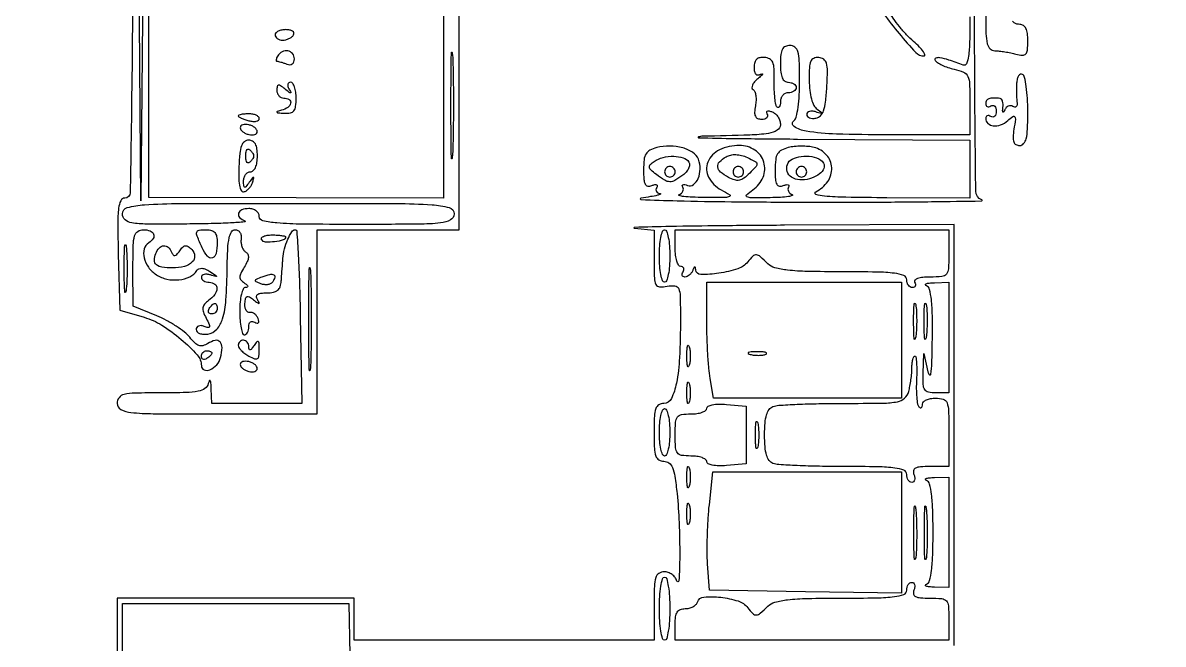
# Model space of a CAD drawing. Extents: x 23 to 255, y 40 to 184.
# Drawn here: x 120.31 to 138.64, y 118.97 to 128.96 of the extents above; entities that cross this region are included whole.
import ezdxf

# ---------------------------------------------------------------- set-up
doc = ezdxf.new("R2010")
doc.units = 0
doc.header["$MEASUREMENT"] = 0

msp = doc.modelspace()

# ---------------------------------------------------------------- linework, layer by layer
for points in [[(207.919475, 175.632891, 0.000007), (191.762556, 175.634099, 0.00002), (173.0434, 175.634494, 0.000013), (151.49745, 175.633531), (95.9364, 175.6296)], [(122.077101, 136.1214, -0.000309), (122.07437, 130.276834, -0.002951), (122.056937, 127.78156, -0.001404), (122.032442, 126.221061, -0.408804), (121.948442, 126.1386, 0.287687), (121.881809, 126.096802, 0.083442), (121.84628, 125.974993, 0.031642), (121.833352, 125.736042, 0.004359), (121.842288, 125.23785), (121.8663, 124.3371), (122.259391, 124.222644, -0.069152), (122.541494, 124.096184, -0.036201), (122.852619, 123.868443, -0.033183), (123.10992, 123.618651, -0.185552), (123.1776, 123.442556, 0.30881), (123.221255, 123.378614, 0.1981), (123.314557, 123.380333, 0.10953), (123.42447, 123.460092, 0.120315), (123.485787, 123.57634, 0.04955), (123.509405, 123.735975, 0.199197), (123.476701, 123.826869, 0.27299), (123.399255, 123.850756, 0.082418), (123.281158, 123.801064, -0.073496), (123.203416, 123.766717, -0.151177), (123.137571, 123.768745, -0.112499), (123.071468, 123.809723, -0.031335), (122.989785, 123.90115, 0.05891), (122.906235, 123.984901, 0.022559), (122.772446, 124.081184, 0.021967), (122.616318, 124.173664, 0.025174), (122.459486, 124.247593), (122.078434, 124.4043), (122.078117, 125.01765, -0.006223), (122.08246, 125.381688, -0.061154), (122.104824, 125.533221, -0.182257), (122.156254, 125.603871, -0.146279), (122.247, 125.631, -0.086441), (122.353935, 125.612374, -0.21455), (122.409859, 125.558406, -0.248207), (122.402309, 125.487498, -0.106542), (122.3316, 125.4195, 0.190198), (122.258355, 125.321394, 0.125765), (122.256192, 125.179045, 0.100869), (122.326981, 125.027138, 0.088635), (122.454358, 124.906835, 0.092044), (122.623842, 124.835882, 0.079695), (122.816576, 124.825494, 0.085768), (122.989978, 124.874668, 0.138901), (123.104075, 124.975444, -0.15504), (123.137514, 125.003149, -0.117581), (123.184891, 125.010317, -0.081722), (123.245123, 124.99513, -0.039413), (123.315575, 124.957654, -0.00246), (123.409489, 124.897117, -0.2057), (123.41878, 124.883168, -0.558139), (123.411836, 124.876898, -0.004447), (123.32565, 124.902857, 0.04943), (123.268946, 124.914509, 0.085675), (123.22109, 124.911296, 0.128227), (123.189557, 124.894354, 0.208625), (123.1776, 124.866945, 0.152681), (123.187371, 124.835693, 0.098158), (123.214877, 124.809071, 0.08088), (123.255979, 124.791111, 0.062722), (123.3045, 124.785, -0.159706), (123.39276, 124.756071, -0.248378), (123.426846, 124.685585, -0.155119), (123.391631, 124.587368, -0.071967), (123.293789, 124.491529, 0.054585), (123.228395, 124.431767, 0.145869), (123.202247, 124.374993, 0.124277), (123.209416, 124.307217, 0.034697), (123.253446, 124.209157, -0.011047), (123.304547, 124.108384, -0.172065), (123.308597, 124.07047, -0.408984), (123.287413, 124.057189, -0.037498), (123.221858, 124.076855, 0.068508), (123.172573, 124.088374, 0.116405), (123.130852, 124.082539, 0.152535), (123.103368, 124.060609, 0.149752), (123.093, 124.026767, 0.196248), (123.107613, 123.990969, 0.106798), (123.147897, 123.964412, 0.077914), (123.208349, 123.951238, 0.050722), (123.279882, 123.954266, 0.174015), (123.425408, 124.03156, 0.113569), (123.519488, 124.199039, 0.055667), (123.572163, 124.497972, 0.012364), (123.592167, 125.01765, -0.008761), (123.601704, 125.322541, -0.039197), (123.624354, 125.499723, -0.081092), (123.66208, 125.597766, -0.26646), (123.720014, 125.631, -0.12915), (123.763881, 125.619477, -0.120326), (123.797799, 125.587672, -0.104671), (123.816374, 125.539704, -0.078631), (123.816597, 125.48295, 0.062301), (123.81485, 125.421804, 0.057928), (123.828016, 125.36051, 0.062015), (123.853337, 125.308251, 0.105377), (123.887533, 125.274031, -0.12905), (123.923097, 125.234952, -0.141573), (123.933275, 125.184843, -0.0893), (123.915759, 125.118739, -0.029483), (123.867752, 125.030043, 0.022093), (123.811073, 124.92892, 0.117206), (123.796505, 124.867628, 0.182395), (123.814213, 124.8207, 0.071181), (123.867752, 124.774957, -0.032004), (123.907212, 124.746254, -0.154437), (123.922034, 124.723204, -0.364968), (123.914945, 124.707944, -0.105943), (123.887636, 124.701695, 0.287482), (123.85001, 124.677382, 0.049234), (123.820397, 124.593358, 0.03896), (123.800401, 124.471446, 0.021176), (123.793971, 124.3197, 0.017926), (123.799205, 124.173769, 0.02914), (123.815273, 124.050831, 0.029099), (123.838173, 123.959778, 0.327568), (123.866486, 123.939, 0.176405), (123.894158, 123.949077, 0.092683), (123.917699, 123.977744, 0.072834), (123.933634, 124.020432, 0.053016), (123.939, 124.070893, -0.069431), (123.945726, 124.119093, -0.161998), (123.966004, 124.148831, -0.197378), (123.996885, 124.157091, -0.1067), (124.034575, 124.143717, 0.060784), (124.071516, 124.126679, 0.294668), (124.09277, 124.132387, 0.231676), (124.099699, 124.156484, 0.043316), (124.08745, 124.202174, 0.069663), (124.0644, 124.245641, 0.076739), (124.03092, 124.279492, 0.086146), (123.99249, 124.298814, 0.127256), (123.954968, 124.300348, -0.195142), (123.921849, 124.30614, -0.130161), (123.895169, 124.334588, -0.089712), (123.879346, 124.383059, -0.052993), (123.877472, 124.444085, -0.029876), (123.888705, 124.52684, -0.243472), (123.911744, 124.555783, -0.249085), (123.948254, 124.553318, -0.03108), (124.015218, 124.505737, 0.005706), (124.082281, 124.45277, 0.183679), (124.101872, 124.446843, 0.54259), (124.107313, 124.45664, 0.013429), (124.077147, 124.51005, -0.129204), (124.063476, 124.556884, -0.253457), (124.080541, 124.590526, -0.123802), (124.133508, 124.610375, -0.028058), (124.230107, 124.6158, 0.046138), (124.335678, 124.625563, 0.126893), (124.402916, 124.65696, 0.140495), (124.442562, 124.714619, 0.061904), (124.46107, 124.80615, 0.000161), (124.467518, 124.891333, 0.000103), (124.474956, 124.990287, 0.000103), (124.482203, 125.087235, 0.000193), (124.488022, 125.1657, -0.044148), (124.513385, 125.321017, -0.039172), (124.566222, 125.476076, -0.038017), (124.630603, 125.598924, -0.260174), (124.688301, 125.630671, -0.394209), (124.710786, 125.609426, -0.00148), (124.734065, 125.22049, -0.006075), (124.754205, 124.769916, -0.003651), (124.767703, 124.234771), (124.792705, 122.8392), (124.069753, 122.8392), (123.3468, 122.8392), (123.336986, 123.07185, 0.010989), (123.331012, 123.164872, 0.109045), (123.319397, 123.201983, 0.602595), (123.305111, 123.201491, 0.049066), (123.288483, 123.15645, -0.180564), (123.234522, 123.079716, -0.101884), (123.128249, 123.03509, -0.042272), (122.932238, 123.013442, -0.006376), (122.536897, 123.0084, 0.004948), (122.106684, 123.004143, 0.05336), (121.934262, 122.98223, 0.173294), (121.854887, 122.930655, 0.164307), (121.824, 122.8392, 0.279234), (121.882389, 122.742801, 0.094461), (122.046075, 122.693376, 0.024577), (122.404409, 122.673384, 0.001648), (123.4314, 122.67), (125.0388, 122.67), (125.0388, 124.1505), (125.0388, 125.631), (126.1809, 125.631), (127.323, 125.631), (127.323, 127.4499), (127.323, 129.2688)], [(135.5292, 129.052596, -0.00582), (135.524507, 128.64947, -0.027989), (135.506341, 128.420709, -0.059034), (135.474624, 128.2981, -0.410822), (135.42345, 128.275239, 0.009271), (135.190808, 128.357779, 0.037775), (135.045379, 128.39443, 0.135821), (134.98121, 128.388081, 0.469487), (134.969676, 128.353772, 0.115936), (135.006869, 128.316506, 0.030031), (135.081986, 128.275907, 0.028897), (135.175635, 128.238755, 0.025929), (135.27637, 128.211087, -0.048005), (135.426504, 128.16264, -0.186161), (135.495029, 128.095366, -0.098284), (135.523683, 127.973299, -0.008657), (135.5292, 127.654678), (135.5292, 127.1538), (134.19675, 127.155095, -0.007317), (133.383397, 127.167789, -0.030852), (132.897712, 127.21256, -0.109657), (132.703112, 127.288496, -0.529249), (132.70245, 127.38645, 0.189947), (132.738718, 127.440459, 0.018617), (132.767143, 127.597824, 0.0213), (132.786795, 127.795927, 0.014765), (132.792818, 128.02095, 0.007574), (132.787047, 128.343014, 0.058224), (132.764607, 128.492113, 0.159719), (132.71714, 128.564177, 0.169489), (132.637418, 128.592, 0.109447), (132.563144, 128.575545, 0.165392), (132.515737, 128.530136, 0.09678), (132.490527, 128.444453, 0.023302), (132.4836, 128.2959, 0.025511), (132.490528, 128.160199, 0.075863), (132.513814, 128.0703, 0.129352), (132.553865, 128.018926, 0.164293), (132.6105, 127.9998, -0.064853), (132.659014, 127.993481, -0.082425), (132.700123, 127.974949, -0.098894), (132.727623, 127.947463, -0.148195), (132.7374, 127.9152, -0.148195), (132.727623, 127.882937, -0.098894), (132.700123, 127.855451, -0.082425), (132.659014, 127.836919, -0.064853), (132.6105, 127.8306, 0.110331), (132.562088, 127.819786, 0.09994), (132.520877, 127.789181, 0.094932), (132.493236, 127.743434, 0.088788), (132.4836, 127.6896, -0.036008), (132.479951, 127.639003, -0.100182), (132.468003, 127.605616, -0.236703), (132.450457, 127.594552, -0.224441), (132.430504, 127.601696, -0.154692), (132.410066, 127.641104, -0.015712), (132.395165, 127.746783, -0.018475), (132.385819, 127.876899, -0.013708), (132.384761, 128.021052, 0.015591), (132.382562, 128.218893, 0.08869), (132.359767, 128.32121, 0.172698), (132.310537, 128.375327, 0.104235), (132.226356, 128.399798, 0.070013), (132.152528, 128.395022, 0.138911), (132.100939, 128.368133, 0.137096), (132.070697, 128.317886, 0.067424), (132.0606, 128.243349, 0.04749), (132.067132, 128.174728, 0.13891), (132.088283, 128.132661, 0.208164), (132.122137, 128.117607, 0.119769), (132.16635, 128.127981, -0.076327), (132.191445, 128.1362, -0.6552), (132.196059, 128.129078, -0.065187), (132.172737, 128.102235, -0.010103), (132.118987, 128.056495, 0.042731), (132.065979, 128.005067, 0.077152), (132.033857, 127.953959, 0.121922), (132.026815, 127.91153, 0.239172), (132.044192, 127.883041, -0.167714), (132.071476, 127.849636, -0.052635), (132.087513, 127.786135, -0.045874), (132.091545, 127.706403, -0.036948), (132.081692, 127.621119, 0.032476), (132.068787, 127.517543, 0.125814), (132.080992, 127.454517, 0.190962), (132.118097, 127.419825, 0.093883), (132.18263, 127.4076, 0.059823), (132.233192, 127.413671, 0.128029), (132.267562, 127.432167, 0.191387), (132.280584, 127.459526, 0.156155), (132.272699, 127.491231, -0.1144), (132.263057, 127.519774, -0.32948), (132.273155, 127.536673, -0.155351), (132.303257, 127.53931, -0.036408), (132.352306, 127.52448, -0.094036), (132.402503, 127.493432, -0.066817), (132.445032, 127.442518, -0.064773), (132.473786, 127.380334, -0.076083), (132.4836, 127.31621, -0.2665), (132.43311, 127.22821, -0.095997), (132.291829, 127.178614, -0.028815), (131.992491, 127.152029, -0.002563), (131.23575, 127.132469, 0.074203), (131.166601, 127.120681, 0.840304), (131.168334, 127.108714, 0.004561), (131.762211, 127.096756, 0.001065), (132.75855, 127.087907), (135.5292, 127.0692), (135.5292, 126.6039), (135.5292, 126.1386), (134.19675, 126.144326, -0.002903), (133.536409, 126.150998, -0.017106), (133.190638, 126.168342, -0.06809), (133.054763, 126.198769, -0.660779), (133.052789, 126.241023, 0.128976), (133.244419, 126.404472, 0.163505), (133.309211, 126.626511, 0.175484), (133.225626, 126.83122, 0.148531), (133.024169, 126.952202, 0.039515), (132.931421, 126.967828, 0.023402), (132.819259, 126.972444, 0.023325), (132.706196, 126.966525, 0.036757), (132.6105, 126.94986, 0.05745), (132.500775, 126.908474, 0.140932), (132.438586, 126.849899, 0.107955), (132.407588, 126.756432, 0.026293), (132.399, 126.593237, 0.017022), (132.404262, 126.43871, 0.10295), (132.425788, 126.361908, 0.242409), (132.466722, 126.332887, 0.127556), (132.530294, 126.34008, -0.036325), (132.577814, 126.354457, -0.131081), (132.609149, 126.353218, -0.314911), (132.620634, 126.338434, -0.152126), (132.614367, 126.314057, 0.132898), (132.604706, 126.281603, 0.121821), (132.612236, 126.247509, 0.104682), (132.636382, 126.216933, 0.077792), (132.673423, 126.194805, -0.683227), (132.673235, 126.178056, -0.055778), (132.612482, 126.162582, -0.021959), (132.487524, 126.150795, -0.008929), (132.316726, 126.145279, -0.0033), (132.016662, 126.142931, -0.107405), (131.945971, 126.158202, -0.543412), (131.941073, 126.190943, -0.028194), (132.041776, 126.270297, 0.143314), (132.204557, 126.473626, 0.172422), (132.216465, 126.71687, 0.175011), (132.072569, 126.910508, 0.147354), (131.826618, 126.9846, 0.1097), (131.504365, 126.913037, 0.187587), (131.316541, 126.716557, 0.225917), (131.329238, 126.47427, 0.145256), (131.53185, 126.271589, -0.016722), (131.66818, 126.191617, -0.598485), (131.666093, 126.162591, -0.104838), (131.598148, 126.148002, -0.002269), (131.2569, 126.148666, -0.008006), (131.069041, 126.152893, -0.018991), (130.929626, 126.163577, -0.041819), (130.856418, 126.178269, -0.712673), (130.855577, 126.194805, 0.077792), (130.892618, 126.216933, 0.104682), (130.916764, 126.247509, 0.121821), (130.924294, 126.281603, 0.132898), (130.914633, 126.314057, -0.134543), (130.907327, 126.338893, -0.31682), (130.917606, 126.35408, -0.144377), (130.946489, 126.356261, -0.038772), (130.991063, 126.343013, 0.256291), (131.086622, 126.356028, 0.135905), (131.162394, 126.45296, 0.09727), (131.193328, 126.606031, 0.093239), (131.164887, 126.761912, 0.156313), (131.076758, 126.871671, 0.077763), (130.912839, 126.946638, 0.067364), (130.706939, 126.975486, 0.062728), (130.4955, 126.94986, 0.05745), (130.385775, 126.908474, 0.140932), (130.323586, 126.849899, 0.107955), (130.292588, 126.756432, 0.026293), (130.284, 126.593237, 0.017022), (130.289262, 126.43871, 0.10295), (130.310788, 126.361908, 0.242409), (130.351722, 126.332887, 0.127556), (130.415294, 126.34008, -0.036408), (130.464343, 126.35491, -0.155351), (130.494445, 126.352273, -0.32948), (130.504543, 126.335374, -0.1144), (130.494901, 126.306831, 0.116336), (130.483933, 126.273947, 0.160752), (130.490928, 126.243862, 0.142268), (130.515576, 126.221315, 0.084911), (130.553957, 126.209909, -0.759886), (130.555554, 126.199465, -0.04965), (130.507913, 126.183479, -0.015929), (130.396986, 126.16184, -0.006124), (130.2417, 126.1386, 0.913988), (130.24277, 126.115599, 0.004571), (130.825176, 126.095682, 0.003871), (131.697991, 126.08058, 0.00184), (132.822, 126.07397, 0.001326), (133.966477, 126.074485, 0.002336), (134.912017, 126.081835, 0.00059), (135.716336, 126.092794, 0.818324), (135.71955, 126.110029, -0.30248), (135.623801, 126.250043, -0.001645), (135.608278, 127.963554, -0.00153), (135.603624, 129.681657, -0.414111)], [(135.783, 129.1419, 0.006664), (135.787749, 128.785568, 0.050587), (135.809124, 128.619154, 0.141809), (135.854607, 128.537948, 0.195092), (135.93105, 128.506245, -0.024706), (136.001273, 128.502223, -0.011588), (136.091526, 128.490444, -0.01145), (136.18575, 128.473702, -0.015772), (136.26945, 128.454078, 0.044163), (136.374794, 128.435608, 0.235724), (136.427473, 128.456508, 0.163975), (136.453849, 128.518025, 0.02), (136.4598, 128.666733, 0.03136), (136.45243, 128.784124, 0.080968), (136.428471, 128.865305, 0.127551), (136.388257, 128.912827, 0.154913), (136.3329, 128.9304, -0.064853), (136.284386, 128.936719, -0.082425), (136.243277, 128.955251, -0.098894), (136.215777, 128.982737, -0.148195)], [(135.2754, 118.9476), (135.2754, 122.3316), (135.2754, 125.7156), (132.54705, 125.701378, 0.001198), (131.521752, 125.693577, 0.002414), (130.713345, 125.681586, 0.002206), (130.13647, 125.667698, 0.935754), (130.13595, 125.653972), (130.4532, 125.620786), (130.4532, 125.150731, 0.006951), (130.457382, 124.849957, 0.107829), (130.482047, 124.750302, 0.273046), (130.540083, 124.712259, 0.059075), (130.6647, 124.721106, -0.071883), (130.789468, 124.72677, -0.279936), (130.848687, 124.682304, -0.090408), (130.872438, 124.565454, -0.005049), (130.8762, 124.192876, -0.011645), (130.861825, 123.575769, -0.036754), (130.812301, 123.165242, -0.060663), (130.731106, 122.915817, -0.291594), (130.610901, 122.8392, 0.13881), (130.52982, 122.816248, 0.174827), (130.481518, 122.755646, 0.071544), (130.458501, 122.631916, 0.010271), (130.4532, 122.3739, 0.010296), (130.458506, 122.116273, 0.071251), (130.481493, 121.992373, 0.174023), (130.52965, 121.931626, 0.139876), (130.610348, 121.9086, -0.159751), (130.692276, 121.881738, -0.138592), (130.748034, 121.810149, -0.060286), (130.786846, 121.667619, -0.010324), (130.821848, 121.38859, -0.016156), (130.855424, 120.921973, -0.010587), (130.865317, 120.382916, -0.013961), (130.853155, 119.987435, -0.854031), (130.817883, 119.98395, 0.09552), (130.790832, 120.040516, 0.075402), (130.742678, 120.08851, 0.073873), (130.681388, 120.120868, 0.084769), (130.616197, 120.132, 0.14599), (130.530384, 120.106399, 0.177523), (130.480619, 120.039497, 0.064501), (130.458035, 119.898961, 0.007629), (130.4532, 119.5821), (130.4532, 119.0322), (128.0421, 119.0322), (125.631, 119.0322), (125.631, 119.3706), (125.631, 119.709), (123.7275, 119.709), (121.824, 119.709), (121.824, 116.3673)], [(121.9086, 116.3673), (121.9086, 119.6244), (123.7275, 119.6244), (125.5464, 119.6244), (125.562397, 118.79955, 0.002011)]]:
    msp.add_lwpolyline(points, format="xyb")
msp.add_lwpolyline([(123.516, 131.3415), (123.516, 130.7916), (122.882838, 130.7916), (122.249677, 130.7916), (122.225794, 128.44395), (122.201912, 126.0963), (122.182156, 128.99385), (122.1624, 131.8914), (122.8392, 131.8914), (123.516, 131.8914)], close=True)
msp.add_lwpolyline([(127.0692, 129.0912), (127.0692, 127.615268), (127.0692, 126.139336), (124.7004, 126.142867), (122.3316, 126.146399), (122.3316, 128.4267), (122.3316, 130.707)])
for points in [[(134.094387, 129.262878, 0.164004), (134.144323, 129.101231, 0.017133), (134.390701, 128.783116, 0.015625), (134.658446, 128.480603, 0.206629), (134.792347, 128.4228, 0.503827), (134.806668, 128.442141, 0.083332), (134.782251, 128.491141, 0.038619), (134.718429, 128.56603, 0.016875), (134.623223, 128.65545, -0.024709), (134.512199, 128.763048, -0.017329), (134.397766, 128.894313, -0.017533), (134.296715, 129.027989, -0.034585), (134.227956, 129.1419, 0.02028), (134.177474, 129.231205, 0.070058), (134.13502, 129.28213, 0.306479), (134.10913, 129.28581, 0.279914)], [(124.362, 128.7612, 0.142666), (124.371396, 128.728939, 0.09965), (124.39781, 128.701451, 0.08433), (124.437309, 128.682933, 0.067639), (124.483907, 128.6766, 0.061875), (124.534417, 128.682875, 0.051278), (124.585363, 128.701451, 0.053305), (124.629138, 128.728812, 0.08825), (124.6581, 128.7612, 0.202618), (124.663058, 128.793189, 0.181468), (124.643858, 128.820949, 0.104212), (124.599269, 128.839748, 0.047867), (124.536193, 128.8458, 0.0466), (124.469522, 128.839573, 0.066561), (124.413169, 128.820949, 0.086673), (124.375149, 128.793516, 0.195654)], [(124.4043, 128.4228, 0.033138), (124.38709, 128.390325, 0.070413), (124.379233, 128.363051, 0.136025), (124.381553, 128.345376, 0.30111), (124.392388, 128.3382, -0.059103), (124.415108, 128.335505, -0.010829), (124.456069, 128.324705, -0.011506), (124.503685, 128.309847, -0.010234), (124.552481, 128.292259, 0.089656), (124.600705, 128.283106, 0.157257), (124.639096, 128.295118, 0.154548), (124.663672, 128.327516, 0.085779), (124.6722, 128.376859, 0.170915), (124.642893, 128.460091, 0.182963), (124.568737, 128.503715, 0.161972), (124.476864, 128.489706, 0.137034)], [(127.216889, 126.883129, -0.029078), (127.206656, 126.774209, -0.909231), (127.197086, 126.774754, -0.008015), (127.190462, 127.073373, -0.001511), (127.188755, 127.6191, -0.001551), (127.190392, 128.165578, -0.00736), (127.196905, 128.478386, -0.872495), (127.206581, 128.479361, -0.049593), (127.216728, 128.405929, -0.006115), (127.225524, 128.067406, -0.00341), (127.228381, 127.655019, -0.003401), (127.225587, 127.2378, -0.005509)], [(132.946106, 128.031979, 0.025229), (132.95619, 127.86874, 0.040112), (132.982928, 127.731434, 0.048716), (133.023517, 127.626744, 0.122866), (133.076527, 127.565284, -0.003967), (133.148836, 127.513389, -0.372495), (133.151528, 127.501743, -0.359533), (133.140269, 127.497054, -0.003881), (133.05465, 127.523864, 0.053188), (132.99796, 127.535649, 0.091717), (132.95009, 127.531606, 0.134426), (132.918588, 127.512961, 0.194688), (132.9066, 127.483342, 0.1812), (132.918323, 127.452057, 0.118206), (132.95009, 127.429452, 0.08717), (132.997997, 127.419279, 0.056398), (133.05465, 127.42367, 0.15332), (133.127934, 127.463164, 0.10861), (133.177573, 127.543072, 0.056984), (133.209484, 127.682088, 0.013566), (133.229595, 127.919037, 0.009594), (133.239702, 128.182421, 0.071405), (133.224317, 128.306454, 0.177071), (133.179776, 128.369312, 0.13293), (133.099174, 128.397778, 0.117694), (133.019183, 128.384941, 0.197783), (132.971726, 128.337621, 0.088586), (132.949355, 128.237391, 0.013535)], [(136.280576, 127.983643, 0.009473), (136.277887, 127.90048, 0.007913), (136.278104, 127.812124, 0.008003), (136.280876, 127.7313, 0.021536), (136.286235, 127.67406, -0.068775), (136.286198, 127.634033, -0.171946), (136.272919, 127.608453, -0.219511), (136.249246, 127.600627, -0.110614), (136.218884, 127.611137, 0.122607), (136.183583, 127.622429, 0.116852), (136.146417, 127.616161, 0.10524), (136.113053, 127.592871, 0.083891), (136.088787, 127.556177, -0.031284), (136.071306, 127.522553, -0.525427), (136.060754, 127.521906, -0.186233), (136.055125, 127.540348, -0.014599), (136.060412, 127.592402, 0.042441), (136.062918, 127.64737, 0.063672), (136.054972, 127.694674, 0.085346), (136.03849, 127.727619, 0.215605), (136.01565, 127.740452, 0.019072), (135.897783, 127.746241, 0.089638), (135.831193, 127.734957, 0.177172), (135.79616, 127.705606, 0.13143), (135.783, 127.656407, 0.108972), (135.789623, 127.626379, 0.182303), (135.807851, 127.608491, 0.161196), (135.835274, 127.605859, 0.082592), (135.8676, 127.6191, -0.146489), (135.899697, 127.62773, -0.191582), (135.927349, 127.615817, -0.134005), (135.946028, 127.583114, -0.063222), (135.9522, 127.5345, -0.063222), (135.946028, 127.485886, -0.134005), (135.927349, 127.453183, -0.191582), (135.899697, 127.44127, -0.146489), (135.8676, 127.4499, 0.074422), (135.835241, 127.463773, 0.151112), (135.807851, 127.46258, 0.187673), (135.789739, 127.446869, 0.121914), (135.783, 127.419643, 0.206947), (135.817697, 127.339401, 0.164859), (135.904345, 127.299898, 0.117289), (136.022924, 127.315707, 0.087661), (136.136352, 127.383842, -0.020332), (136.22023, 127.451, -0.415392), (136.249326, 127.446515, -0.191787), (136.259837, 127.405604, -0.007208), (136.237023, 127.245903, 0.0233), (136.22284, 127.117168, 0.099719), (136.233233, 127.041025, 0.185619), (136.26792, 126.999967, 0.126226), (136.32782, 126.9846, 0.216968), (136.392761, 127.014172, 0.120209), (136.433527, 127.093072, 0.050228), (136.454559, 127.245334, 0.009222), (136.4598, 127.529507, 0.014475), (136.453646, 127.74206, 0.020711), (136.434949, 127.929707, 0.017258), (136.408425, 128.079514, 0.204655), (136.3752, 128.1267, 0.231463), (136.342348, 128.129952, 0.158858), (136.312507, 128.106245, 0.090048), (136.290478, 128.054825, 0.043498)], [(124.3902, 127.871557, 0.088623), (124.398764, 127.823618, 0.094873), (124.423335, 127.782882, 0.099964), (124.459968, 127.75563, 0.110531), (124.503, 127.746, -0.138167), (124.586462, 127.722488, -0.309339), (124.612145, 127.665222, -0.199361), (124.567908, 127.596505, -0.087637), (124.46775, 127.550517, 0.01159), (124.39683, 127.530216, 0.541772), (124.393405, 127.518117, 0.197309), (124.413412, 127.508105, 0.005718), (124.51005, 127.502014, 0.058652), (124.608453, 127.508484, 0.183375), (124.664205, 127.542326, 0.137989), (124.692759, 127.61213, 0.028517), (124.7004, 127.746, 0.033538), (124.693872, 127.843216, 0.051357), (124.674082, 127.925246, 0.066625), (124.645193, 127.981782, 0.246132), (124.610807, 127.9998, 0.146934), (124.582009, 127.99115, 0.188594), (124.566195, 127.968736, 0.132816), (124.566963, 127.934548, 0.063696), (124.584747, 127.89405, -0.013739), (124.615091, 127.840246, -0.558157), (124.609454, 127.830671, -0.171505), (124.589118, 127.837392, -0.00534), (124.51924, 127.892707, 0.01952), (124.450143, 127.944285, 0.193527), (124.415499, 127.952027, 0.317837), (124.395614, 127.932436, 0.044374)], [(123.7698, 127.459767, 0.269386), (123.778502, 127.444787, 0.023188), (123.819503, 127.423864, 0.025621), (123.874164, 127.402394, 0.016817), (123.939, 127.383087, 0.040966), (124.003831, 127.371699, 0.070464), (124.058498, 127.374363, 0.106581), (124.094872, 127.389817, 0.24384), (124.1082, 127.41552, 0.206609), (124.095547, 127.444833, 0.082769), (124.058498, 127.469675, 0.063112), (124.003773, 127.48657, 0.043375), (123.939, 127.4922, 0.018041), (123.874142, 127.489859, 0.029316), (123.819503, 127.482673, 0.029396), (123.779068, 127.472427, 0.326917)], [(123.8121, 127.2384, 0.091204), (123.841411, 127.206006, 0.053126), (123.886304, 127.178651, 0.050746), (123.938866, 127.160075, 0.059645), (123.991286, 127.1538, 0.069308), (124.036005, 127.160029, 0.14379), (124.06555, 127.178651, 0.190139), (124.075533, 127.20626, 0.131946), (124.0659, 127.2384, 0.091204), (124.036589, 127.270794, 0.053126), (123.991696, 127.298149, 0.050746), (123.939134, 127.316725, 0.059645), (123.886714, 127.323, 0.069308), (123.841995, 127.316771, 0.14379), (123.81245, 127.298149, 0.190139), (123.802467, 127.27054, 0.131946)], [(123.781393, 126.638542, 0.012899), (123.779485, 126.439487, 0.050006), (123.793765, 126.317084, 0.116983), (123.823664, 126.255028, 0.312259), (123.868438, 126.241979, 0.082475), (123.910009, 126.263957, 0.051294), (123.950336, 126.301783, 0.049862), (123.983451, 126.348638, 0.062975), (124.003603, 126.397687, 0.009646), (124.019809, 126.462575, 0.51079), (124.012572, 126.470844, 0.213832), (123.997069, 126.46209, 0.004974), (123.946736, 126.3924, -0.011504), (123.894232, 126.321668, -0.292297), (123.872594, 126.314002, -0.33149), (123.858642, 126.330487, -0.013356), (123.855695, 126.41355, -0.073802), (123.863586, 126.47012, -0.088743), (123.887539, 126.51811, -0.101584), (123.923494, 126.550181, -0.132232), (123.965918, 126.5616, 0.193268), (124.011247, 126.579801, 0.098603), (124.046993, 126.630884, 0.06792), (124.070001, 126.711391, 0.035699), (124.077436, 126.8154, 0.032313), (124.069833, 126.932925, 0.094299), (124.044586, 127.009817, 0.144513), (124.000517, 127.05328, 0.123478), (123.937036, 127.0692, 0.170577), (123.868167, 127.045001, 0.137912), (123.822303, 126.980879, 0.064422), (123.795127, 126.858278, 0.013523)], [(123.974049, 126.732009, -0.090732), (123.938187, 126.70724, -0.311764), (123.911807, 126.712067, -0.165815), (123.895105, 126.746054, -0.032041), (123.890657, 126.8154, -0.032041), (123.895105, 126.884746, -0.165815), (123.911807, 126.918733, -0.311764), (123.938187, 126.92356, -0.090732), (123.974049, 126.898791, -0.074369), (124.004675, 126.857392, -0.122728), (124.01514, 126.8154, -0.122728), (124.004675, 126.773408, -0.074369)], [(131.989894, 126.537894, -0.035371), (131.897848, 126.458025, -0.113527), (131.82413, 126.425291, -0.124626), (131.747606, 126.429594, -0.046847), (131.647907, 126.471484, -0.051229), (131.520953, 126.557181, -0.19326), (131.47643, 126.640084, -0.226889), (131.504781, 126.721475, -0.069908), (131.611033, 126.802214, -0.073859), (131.684866, 126.830237, -0.061951), (131.768335, 126.837901, -0.056118), (131.858736, 126.824765, -0.042803), (131.95302, 126.791204, -0.015539), (132.078358, 126.729323, -0.238516), (132.105273, 126.691046, -0.222511), (132.091372, 126.645024, -0.013545)], [(131.011032, 126.717966, -0.158721), (131.022193, 126.67211, -0.087512), (131.007737, 126.615646, -0.072019), (130.970441, 126.557332, -0.056718), (130.915255, 126.506466, -0.025699), (130.785568, 126.421502, -0.139653), (130.704992, 126.400834, -0.134118), (130.623929, 126.425296, -0.023011), (130.49052, 126.517692, -0.020426), (130.402378, 126.590823, -0.166939), (130.377367, 126.635901, -0.247292), (130.39043, 126.676799, -0.046806), (130.4532, 126.727897, -0.08688), (130.596877, 126.791436, -0.065306), (130.768931, 126.810896, -0.070881), (130.923021, 126.786136, -0.181032)], [(133.134784, 126.748422, -0.192559), (133.185784, 126.677596, -0.202124), (133.172535, 126.59295, -0.120501), (133.08761, 126.509471, -0.060082), (132.9489, 126.448034, -0.091784), (132.794885, 126.430419, -0.128607), (132.664275, 126.474426, -0.167116), (132.59331, 126.566085, -0.175278), (132.595517, 126.679962, -0.188335), (132.672578, 126.764576, -0.083568), (132.819528, 126.808911, -0.075438), (132.989755, 126.804771, -0.098152)], [(130.6224, 126.5616, 0.099038), (130.628859, 126.529313, 0.097945), (130.647251, 126.501851, 0.097945), (130.674713, 126.483459, 0.099038), (130.707, 126.477, 0.099038), (130.739287, 126.483459, 0.097945), (130.766749, 126.501851, 0.097945), (130.785141, 126.529313, 0.099038), (130.7916, 126.5616, 0.099038), (130.785141, 126.593887, 0.097945), (130.766749, 126.621349, 0.097945), (130.739287, 126.639741, 0.099038), (130.707, 126.6462, 0.099038), (130.674713, 126.639741, 0.097945), (130.647251, 126.621349, 0.097945), (130.628859, 126.593887, 0.099038)], [(131.7222, 126.5616, 0.099038), (131.728659, 126.529313, 0.097945), (131.747051, 126.501851, 0.097945), (131.774513, 126.483459, 0.099038), (131.8068, 126.477, 0.099038), (131.839087, 126.483459, 0.097945), (131.866549, 126.501851, 0.097945), (131.884941, 126.529313, 0.099038), (131.8914, 126.5616, 0.099038), (131.884941, 126.593887, 0.097945), (131.866549, 126.621349, 0.097945), (131.839087, 126.639741, 0.099038), (131.8068, 126.6462, 0.099038), (131.774513, 126.639741, 0.097945), (131.747051, 126.621349, 0.097945), (131.728659, 126.593887, 0.099038)], [(132.7374, 126.5616, 0.099038), (132.743859, 126.529313, 0.097945), (132.762251, 126.501851, 0.097945), (132.789713, 126.483459, 0.099038), (132.822, 126.477, 0.099038), (132.854287, 126.483459, 0.097945), (132.881749, 126.501851, 0.097945), (132.900141, 126.529313, 0.099038), (132.9066, 126.5616, 0.099038), (132.900141, 126.593887, 0.097945), (132.881749, 126.621349, 0.097945), (132.854287, 126.639741, 0.099038), (132.822, 126.6462, 0.099038), (132.789713, 126.639741, 0.097945), (132.762251, 126.621349, 0.097945), (132.743859, 126.593887, 0.099038)], [(127.2384, 125.8848, -0.275511), (127.181056, 125.788631, -0.097241), (127.021613, 125.739036, -0.025225), (126.67205, 125.719002, -0.001703), (125.6733, 125.7156, -0.002394), (124.803231, 125.719766, -0.017834), (124.3902, 125.738465, -0.034985), (124.163946, 125.772856, -0.350929), (124.1082, 125.8425, 0.130775), (124.095239, 125.891209, 0.10214), (124.05885, 125.932387, 0.08892), (124.004092, 125.959936, 0.072314), (123.939, 125.9694, 0.084568), (123.82838, 125.950555, 0.234902), (123.77489, 125.8956, 0.27874), (123.790916, 125.828138, 0.102952), (123.87555, 125.771629, -0.792084), (123.872914, 125.75448, -0.006376), (123.645808, 125.739531, -0.007707), (123.33533, 125.727861, -0.003927), (122.94495, 125.722279, -0.002865), (122.297306, 125.721816, -0.037653), (122.058459, 125.741033, -0.142747), (121.950638, 125.791678, -0.215257), (121.9086, 125.8848, -0.340079), (121.986853, 125.986545, -0.049077), (122.262863, 126.031507, -0.014949), (122.840332, 126.050866, -0.000904), (124.5735, 126.054, -0.000904), (126.306668, 126.050866, -0.014949), (126.884138, 126.031507, -0.049077), (127.160147, 125.986545, -0.340079)], [(123.4314, 125.424493, -0.048908), (123.414156, 125.248629, -0.267184), (123.353708, 125.17938, -0.31984), (123.274067, 125.202985, -0.059073), (123.189971, 125.341533, -0.008653), (123.108844, 125.528078, -0.160725), (123.104143, 125.591318, -0.309959), (123.140389, 125.623439, -0.031008), (123.2622, 125.631, -0.075243), (123.34082, 125.619101, -0.147038), (123.392921, 125.584037, -0.125037), (123.42222, 125.521419, -0.04725)], [(130.707, 125.208, -0.01883), (130.700891, 125.04586, -0.03053), (130.682149, 124.909256, -0.031449), (130.655379, 124.808735, -0.322437), (130.6224, 124.785, -0.322437), (130.589421, 124.808735, -0.031449), (130.562651, 124.909256, -0.03053), (130.543909, 125.04586, -0.01883), (130.5378, 125.208, -0.01883), (130.543909, 125.37014, -0.03053), (130.562651, 125.506744, -0.031449), (130.589421, 125.607265, -0.322437), (130.6224, 125.631, -0.322437), (130.655379, 125.607265, -0.031449), (130.682149, 125.506744, -0.03053), (130.700891, 125.37014, -0.01883)], [(135.1908, 125.2503, -0.012023), (135.184844, 125.002653, -0.156528), (135.152923, 124.917492, -0.205293), (135.080733, 124.878366, -0.022932), (134.889707, 124.8696, 0.023007), (134.77065, 124.864119, 0.059005), (134.68644, 124.84618, 0.125298), (134.644119, 124.81863, 0.336396), (134.6409, 124.785, -0.082592), (134.654141, 124.752674, -0.161196), (134.651509, 124.725251, -0.182303), (134.633621, 124.707023, -0.108972), (134.603593, 124.7004, -0.140337), (134.569428, 124.710182, -0.099915), (134.540318, 124.737677, -0.085131), (134.520713, 124.778797, -0.06887), (134.514, 124.8273, 0.312441), (134.468, 124.893727, 0.059912), (134.317607, 124.930497, 0.026138), (134.034336, 124.949745, 0.003895), (133.462543, 124.9542, -0.005086), (132.918705, 124.959732, -0.022301), (132.598176, 124.980577, -0.03751), (132.395192, 125.018462, -0.132237), (132.281164, 125.084121, 0.015601), (132.160043, 125.197911, 0.160435), (132.097769, 125.224596, 0.218565), (132.041699, 125.204529, 0.031753), (131.958492, 125.112161, -0.148973), (131.79961, 125.002236, -0.039147), (131.494938, 124.930506, -0.038259), (131.203841, 124.908197, -0.394363), (131.123321, 124.9834, 0.028878), (131.118309, 125.022966, 0.407775), (131.107679, 125.030438, 0.243568), (131.093919, 125.020203, 0.017478), (131.073971, 124.97535, -0.061896), (131.051503, 124.934914, -0.05974), (131.019588, 124.900664, -0.064692), (130.983494, 124.877421, -0.111184), (130.948757, 124.8696, -0.121914), (130.921531, 124.876339, -0.187673), (130.90582, 124.894451, -0.151112), (130.904627, 124.921841, -0.074422), (130.9185, 124.9542, 0.082592), (130.931741, 124.986526, 0.161196), (130.929109, 125.013949, 0.182303), (130.911221, 125.032177, 0.108972), (130.881193, 125.0388, -0.26942), (130.846688, 125.058848, -0.056132), (130.817918, 125.125779, -0.044842), (130.798106, 125.221451, -0.028651), (130.7916, 125.3349), (130.7916, 125.631), (132.9912, 125.631), (135.1908, 125.631)], [(121.970654, 124.681486, -0.057523), (121.958646, 124.623587, -0.807686), (121.947541, 124.624785, -0.022011), (121.939702, 124.754144, -0.003921), (121.937602, 124.9965, -0.004138), (121.939413, 125.239571, -0.018464), (121.946916, 125.381955, -0.661512), (121.958238, 125.385611, -0.153636), (121.970095, 125.358286, -0.016947), (121.98047, 125.21168, -0.008983), (121.983893, 125.029533, -0.00893), (121.980714, 124.842937, -0.013671)], [(122.698809, 125.27145, 0.066338), (122.724046, 125.227163, 0.275639), (122.751422, 125.216151, 0.17541), (122.784045, 125.23409, 0.028603), (122.829237, 125.291893, -0.04297), (122.878475, 125.351279, -0.172495), (122.920283, 125.371527, -0.178803), (122.964527, 125.36049, -0.0468), (123.021797, 125.313043, -0.180607), (123.068961, 125.20967, -0.222258), (123.031343, 125.111734, -0.130913), (122.903716, 125.040962, -0.06157), (122.71512, 125.01765, -0.031221), (122.544135, 125.028337, -0.145789), (122.454771, 125.067644, -0.227957), (122.423554, 125.137808, -0.084393), (122.445393, 125.246651, -0.091771), (122.500194, 125.336147, -0.187342), (122.572581, 125.372729, -0.210719), (122.644345, 125.349121, -0.113523)], [(124.5312, 125.513967, -0.33489), (124.494384, 125.465164, -0.041024), (124.35465, 125.437392, -0.040643), (124.20862, 125.432579, -0.247083), (124.145591, 125.469742, -0.293546), (124.146098, 125.498727, -0.140077), (124.175726, 125.523882, -0.072514), (124.234963, 125.540968, -0.034022), (124.314707, 125.5464, -0.014076), (124.397704, 125.544063, -0.023105), (124.467605, 125.536873, -0.019434), (124.521043, 125.52673, -0.349346)], [(124.93259, 123.45255, -0.038501), (124.922347, 123.3639, -0.891106), (124.912676, 123.364645, -0.007935), (124.906075, 123.661919, -0.001583), (124.904393, 124.1928, -0.001583), (124.906075, 124.723681, -0.007935), (124.912676, 125.020955, -0.891106), (124.922347, 125.0217, -0.038501), (124.93259, 124.93305, -0.005996), (124.941381, 124.59606, -0.003522), (124.944222, 124.1928, -0.003522), (124.941381, 123.78954, -0.005996)], [(124.325462, 124.794323, -0.132292), (124.29455, 124.765284, -0.080365), (124.246815, 124.748895, -0.070714), (124.19002, 124.747239, -0.063676), (124.132826, 124.761188, -0.017957), (124.055927, 124.793911, -0.348514), (124.045144, 124.815573, -0.246932), (124.063319, 124.837459, -0.011333), (124.156685, 124.873774, -0.024803), (124.279128, 124.911473, -0.173988), (124.340318, 124.905615, -0.364883), (124.3576, 124.86804, -0.071349)], [(134.4294, 123.8544), (134.4294, 122.9238), (132.917669, 122.9238), (131.405939, 122.9238), (131.3535, 123.24105, -0.020037), (131.333216, 123.40414, -0.006596), (131.316192, 123.645279, -0.006558), (131.304335, 123.913559, -0.007384), (131.300131, 124.17165), (131.2992, 124.785), (132.8643, 124.785), (134.4294, 124.785)], [(135.1908, 123.8967), (135.1908, 123.0084), (134.9793, 123.0084, -0.050327), (134.861936, 123.020243, -0.204365), (134.804125, 123.060161, -0.132932), (134.778899, 123.142003, -0.017443), (134.778937, 123.32565), (134.790074, 123.6429), (134.8524, 123.3468, 0.159923), (134.879236, 123.300428, 0.599401), (134.902853, 123.309074, 0.027922), (134.91789, 123.487523, 0.003655), (134.925863, 123.8685, 0.007144), (134.925605, 124.253374, 0.023644), (134.909847, 124.506239, 0.031668), (134.881043, 124.67124, 0.242366), (134.83125, 124.728971, -0.239112), (134.816858, 124.745451, -0.378789), (134.824905, 124.761069, -0.068218), (134.8749, 124.773022, -0.017437), (134.95815, 124.778321), (135.1908, 124.785)], [(123.4314, 124.362, -0.105053), (123.424542, 124.32972, -0.099167), (123.405082, 124.302251, -0.09642), (123.376007, 124.28384, -0.093332), (123.341807, 124.2774, -0.108972), (123.311779, 124.284023, -0.182303), (123.293891, 124.302251, -0.161196), (123.291259, 124.329674, -0.082592), (123.3045, 124.362, -0.029505), (123.327257, 124.394383, -0.035638), (123.352386, 124.421749, -0.038439), (123.376265, 124.441055, -0.151918), (123.394093, 124.4466, -0.210953), (123.408359, 124.440301, -0.081139), (123.420441, 124.421749, -0.061769), (123.428664, 124.394389, -0.042167)], [(134.659912, 123.919365, -0.069146), (134.647183, 123.871757, -0.756877), (134.635481, 123.873219, -0.031761), (134.627122, 123.968843, -0.005499), (134.624815, 124.1505, -0.005888), (134.626653, 124.33288, -0.025342), (134.634515, 124.441097, -0.556092), (134.646467, 124.446615, -0.212532), (134.659049, 124.426965, -0.024559), (134.670092, 124.318639, -0.012695), (134.67378, 124.182514, -0.01259), (134.670482, 124.04207, -0.018638)], [(134.829112, 123.919365, -0.069146), (134.816383, 123.871757, -0.756877), (134.804681, 123.873219, -0.031761), (134.796322, 123.968843, -0.005499), (134.794015, 124.1505, -0.005888), (134.795853, 124.33288, -0.025342), (134.803715, 124.441097, -0.556092), (134.815667, 124.446615, -0.212532), (134.828249, 124.426965, -0.024559), (134.839292, 124.318639, -0.012695), (134.84298, 124.182514, -0.01259), (134.839682, 124.04207, -0.018638)], [(123.7698, 123.772777, 0.149836), (123.781323, 123.735187, 0.045472), (123.819503, 123.68853, 0.040999), (123.874245, 123.64127, 0.034718), (123.939, 123.6006, 0.026713), (124.033734, 123.556234, 0.237795), (124.078254, 123.559908, 0.235102), (124.102095, 123.59796, 0.026155), (124.106905, 123.703373, 0.011276), (124.103912, 123.805648, 0.21467), (124.089653, 123.833394, 0.414844), (124.067412, 123.830863, 0.024321), (124.0236, 123.7698, -0.021149), (123.986356, 123.717191, -0.167501), (123.961769, 123.701062, -0.405416), (123.945935, 123.710164, -0.066727), (123.940295, 123.74865, 0.07833), (123.93342, 123.789047, 0.089546), (123.914529, 123.823336, 0.099425), (123.886767, 123.846269, 0.123684), (123.8544, 123.8544, 0.095438), (123.822109, 123.84818, 0.097026), (123.794651, 123.830423, 0.098745), (123.776269, 123.803923, 0.102759)], [(131.019117, 123.45255, -0.161593), (131.004878, 123.430627, -0.542911), (130.991792, 123.434969, -0.052887), (130.982772, 123.494682, -0.011065), (130.980427, 123.6006, -0.011065), (130.982772, 123.706518, -0.052887), (130.991792, 123.766231, -0.542911), (131.004878, 123.770573, -0.161593), (131.019117, 123.74865, -0.039571), (131.031148, 123.681201, -0.024357), (131.035076, 123.6006, -0.024357), (131.031148, 123.519999, -0.039571)], [(123.3468, 123.647893, -0.151918), (123.341255, 123.630065, -0.038439), (123.321949, 123.606186, -0.035638), (123.294583, 123.581057, -0.029505), (123.2622, 123.5583, -0.082592), (123.229874, 123.545059, -0.161196), (123.202451, 123.547691, -0.182303), (123.184223, 123.565579, -0.108972), (123.1776, 123.595607, -0.093332), (123.18404, 123.629807, -0.09642), (123.202451, 123.658882, -0.099167), (123.22992, 123.678342, -0.105053), (123.2622, 123.6852, -0.042167), (123.294589, 123.682464, -0.061769), (123.321949, 123.674241, -0.081139), (123.340501, 123.662159, -0.210953)], [(131.99876, 123.626573, 0.037336), (132.063699, 123.614737, 0.029507), (132.135049, 123.611406, 0.030339), (132.201974, 123.616301, 0.06278), (132.25256, 123.629708, 0.31318), (132.262456, 123.644835, 0.333666), (132.251555, 123.658544, 0.052471), (132.194278, 123.667205, 0.014395), (132.1029, 123.668707, 0.012823), (132.01253, 123.665272, 0.080377), (131.967616, 123.655037, 0.597527), (131.966132, 123.641491, 0.087174)], [(134.671374, 123.221524, 0.014889), (134.668095, 123.072107, 0.019952), (134.67456, 122.936758, 0.017498), (134.688093, 122.826951, 0.158247), (134.709776, 122.784424, 0.105444), (134.731865, 122.7701, 0.249114), (134.750755, 122.772438, 0.181292), (134.763692, 122.791319, 0.060578), (134.7678, 122.8251, -0.201959), (134.783683, 122.862817, -0.084463), (134.829928, 122.894807, -0.064565), (134.89834, 122.916546, -0.044711), (134.9793, 122.9238, -0.077921), (135.101194, 122.904688, -0.226921), (135.161515, 122.84766, -0.085635), (135.186358, 122.722751, -0.006367), (135.1908, 122.3739), (135.1908, 121.824), (134.885649, 121.824, 0.017415), (134.733032, 121.818683, 0.097771), (134.654586, 121.79743, 0.232898), (134.624032, 121.757542, 0.141541), (134.629194, 121.6971, -0.055937), (134.641842, 121.648509, -0.100118), (134.639514, 121.607477, -0.147206), (134.623066, 121.580562, -0.184534), (134.595945, 121.5702, -0.152681), (134.564693, 121.579971, -0.098158), (134.538071, 121.607477, -0.08088), (134.520111, 121.648579, -0.062722), (134.514, 121.6971, 0.307709), (134.469064, 121.763203, 0.062968), (134.324803, 121.800188, 0.027198), (134.052457, 121.819507, 0.004109), (133.505719, 121.824, -0.004721), (133.10974, 121.827739, -0.006512), (132.754312, 121.839084, -0.004291), (132.457138, 121.855002, -0.076225), (132.363619, 121.875351, -0.147009), (132.302079, 121.922949, -0.084005), (132.260622, 122.008134, -0.053028), (132.236864, 122.139185, -0.018349), (132.2298, 122.3316, -0.018349), (132.236864, 122.524015, -0.053028), (132.260622, 122.655066, -0.084005), (132.302079, 122.740251, -0.147009), (132.363619, 122.787849, -0.076066), (132.456972, 122.808192, -0.004352), (132.751413, 122.824116, -0.006563), (133.103654, 122.83546, -0.004767), (133.495852, 122.8392, 0.003109), (134.131723, 122.843154, 0.041774), (134.363551, 122.865463, 0.138508), (134.479115, 122.921958, 0.145768), (134.545278, 123.02955, 0.01952), (134.564918, 123.116237, 0.011897), (134.581644, 123.2199, 0.011917), (134.593344, 123.323599, 0.020614), (134.597445, 123.41025, -0.022897), (134.601231, 123.4832, -0.036562), (134.611831, 123.544685, -0.041831), (134.626825, 123.588828, -0.298345), (134.644798, 123.6006, -0.378143), (134.662295, 123.58516, -0.013679), (134.671661, 123.489247, -0.019017), (134.675574, 123.36687, -0.011413)], [(123.8121, 123.4314, 0.091204), (123.841411, 123.399006, 0.053126), (123.886304, 123.371651, 0.050746), (123.938866, 123.353075, 0.059645), (123.991286, 123.3468, 0.069308), (124.036005, 123.353029, 0.14379), (124.06555, 123.371651, 0.190139), (124.075533, 123.39926, 0.131946), (124.0659, 123.4314, 0.091204), (124.036589, 123.463794, 0.053126), (123.991696, 123.491149, 0.050746), (123.939134, 123.509725, 0.059645), (123.886714, 123.516, 0.069308), (123.841995, 123.509771, 0.14379), (123.81245, 123.491149, 0.190139), (123.802467, 123.46354, 0.131946)], [(131.019117, 122.86035, -0.161593), (131.004878, 122.838427, -0.542911), (130.991792, 122.842769, -0.052887), (130.982772, 122.902482, -0.011065), (130.980427, 123.0084, -0.011065), (130.982772, 123.114318, -0.052887), (130.991792, 123.174031, -0.542911), (131.004878, 123.178373, -0.161593), (131.019117, 123.15645, -0.039571), (131.031148, 123.089001, -0.024357), (131.035076, 123.0084, -0.024357), (131.031148, 122.927799, -0.039571)], [(131.9337, 122.3316), (131.9337, 121.8663), (131.61645, 121.840043, -0.024401), (131.490384, 121.835782, -0.045629), (131.388957, 121.846595, -0.063099), (131.320522, 121.869534, -0.287917), (131.2992, 121.903493, 0.245934), (131.281175, 121.937922, 0.066712), (131.224646, 121.966849, 0.051413), (131.142616, 121.986663, 0.033582), (131.0454, 121.9932, -0.033956), (130.895173, 122.003414, -0.200505), (130.828613, 122.04255, -0.14616), (130.798097, 122.125314, -0.015744), (130.7916, 122.3316, -0.015744), (130.798097, 122.537886, -0.14616), (130.828613, 122.62065, -0.200505), (130.895173, 122.659786, -0.033956), (131.0454, 122.67, 0.033582), (131.142616, 122.676537, 0.051413), (131.224646, 122.696351, 0.066712), (131.281175, 122.725278, 0.245934), (131.2992, 122.759707, -0.287917), (131.320522, 122.793666, -0.063099), (131.388957, 122.816605, -0.045629), (131.490384, 122.827418, -0.024401), (131.61645, 122.823157), (131.9337, 122.7969)], [(130.707, 122.3739, -0.020945), (130.700885, 122.227986, -0.033738), (130.682149, 122.105031, -0.036969), (130.655268, 122.015791, -0.31052), (130.6224, 121.9932, -0.31052), (130.589532, 122.015791, -0.036969), (130.562651, 122.105031, -0.033738), (130.543915, 122.227986, -0.020945), (130.5378, 122.3739, -0.020945), (130.543915, 122.519814, -0.033738), (130.562651, 122.642769, -0.036969), (130.589532, 122.732009, -0.31052), (130.6224, 122.7546, -0.31052), (130.655268, 122.732009, -0.036969), (130.682149, 122.642769, -0.033738), (130.700885, 122.519814, -0.020945)], [(132.120305, 122.14125, -0.142433), (132.106875, 122.115022, -0.611425), (132.094412, 122.118646, -0.039503), (132.085847, 122.195268, -0.008087), (132.083642, 122.3316, -0.008087), (132.085847, 122.467932, -0.039503), (132.094412, 122.544554, -0.611425), (132.106875, 122.548178, -0.142433), (132.120305, 122.52195, -0.029693), (132.131719, 122.43526, -0.017887), (132.135429, 122.3316, -0.017887), (132.131719, 122.22794, -0.029693)], [(131.019117, 121.50675, -0.161593), (131.004878, 121.484827, -0.542911), (130.991792, 121.489169, -0.052887), (130.982772, 121.548882, -0.011065), (130.980427, 121.6548, -0.011065), (130.982772, 121.760718, -0.052887), (130.991792, 121.820431, -0.542911), (131.004878, 121.824773, -0.161593), (131.019117, 121.80285, -0.039571), (131.031148, 121.735401, -0.024357), (131.035076, 121.6548, -0.024357), (131.031148, 121.574199, -0.039571)], [(134.4294, 120.764592), (134.4294, 119.789783), (132.88545, 119.812842), (131.3415, 119.8359), (131.31381, 120.2589, -0.015873), (131.307093, 120.458597, -0.007793), (131.310579, 120.712964, -0.007723), (131.322414, 120.977339, -0.011135), (131.341694, 121.21065), (131.397267, 121.7394), (132.913334, 121.7394), (134.4294, 121.7394)], [(135.1908, 120.7665), (135.1908, 119.8782), (134.95815, 119.884879, -0.017437), (134.8749, 119.890178, -0.068218), (134.824905, 119.902131, -0.378789), (134.816858, 119.917749, -0.239112), (134.83125, 119.934229, 0.238885), (134.880807, 119.990927, 0.03074), (134.911874, 120.154366, 0.023842), (134.931328, 120.401014, 0.007759), (134.937, 120.7665, 0.007759), (134.931328, 121.131986, 0.023842), (134.911874, 121.378634, 0.03074), (134.880807, 121.542073, 0.238885), (134.83125, 121.598771, -0.239112), (134.816858, 121.615251, -0.378789), (134.824905, 121.630869, -0.068218), (134.8749, 121.642822, -0.017437), (134.95815, 121.648121), (135.1908, 121.6548)], [(131.019117, 120.91455, -0.161593), (131.004878, 120.892627, -0.542911), (130.991792, 120.896969, -0.052887), (130.982772, 120.956682, -0.011065), (130.980427, 121.0626, -0.011065), (130.982772, 121.168518, -0.052887), (130.991792, 121.228231, -0.542911), (131.004878, 121.232573, -0.161593), (131.019117, 121.21065, -0.039571), (131.031148, 121.143201, -0.024357), (131.035076, 121.0626, -0.024357), (131.031148, 120.981999, -0.039571)], [(134.66042, 120.362097, -0.131812), (134.648839, 120.330591, -0.702197), (134.637774, 120.333629, -0.016184), (134.630421, 120.493086, -0.003584), (134.628629, 120.7665, -0.003413), (134.630659, 121.039197, -0.018965), (134.638299, 121.185445, -0.826233), (134.649164, 121.186531, -0.052772), (134.660889, 121.123497, -0.012009), (134.67074, 120.942688, -0.007758), (134.673865, 120.73302, -0.007799), (134.670538, 120.527859, -0.014578)], [(134.82962, 120.362097, -0.131812), (134.818039, 120.330591, -0.702197), (134.806974, 120.333629, -0.016184), (134.799621, 120.493086, -0.003584), (134.797829, 120.7665, -0.003413), (134.799859, 121.039197, -0.018965), (134.807499, 121.185445, -0.826233), (134.818364, 121.186531, -0.052772), (134.830089, 121.123497, -0.012009), (134.83994, 120.942688, -0.007758), (134.843065, 120.73302, -0.007799), (134.839738, 120.527859, -0.014578)], [(130.707, 119.5398, -0.015416), (130.700957, 119.34384, -0.025878), (130.682325, 119.18025, -0.024068), (130.655818, 119.057853, -0.339565), (130.6224, 119.0322, -0.339565), (130.588982, 119.057853, -0.024068), (130.562475, 119.18025, -0.025878), (130.543843, 119.34384, -0.015416), (130.5378, 119.5398, -0.015416), (130.543843, 119.73576, -0.025878), (130.562475, 119.89935, -0.024068), (130.588982, 120.021747, -0.339565), (130.6224, 120.0474, -0.339565), (130.655818, 120.021747, -0.024068), (130.682325, 119.89935, -0.025878), (130.700957, 119.73576, -0.015416)], [(134.629194, 119.8359, 0.141541), (134.624032, 119.775458, 0.232898), (134.654586, 119.73557, 0.097771), (134.733032, 119.714317, 0.017415), (134.885649, 119.709, -0.021087), (135.076968, 119.700928, -0.190423), (135.150578, 119.664396, -0.169138), (135.18398, 119.5851, -0.015894), (135.1908, 119.3706), (135.1908, 119.0322), (132.9912, 119.0322), (130.7916, 119.0322), (130.7916, 119.286, -0.030982), (130.799349, 119.410939, -0.111619), (130.826263, 119.485546, -0.162596), (130.875988, 119.525749, -0.089622), (130.95375, 119.5398, 0.060277), (131.018356, 119.547617, 0.062113), (131.078537, 119.570605, 0.068801), (131.125459, 119.604554, 0.12193), (131.150856, 119.644669, -0.300181), (131.254265, 119.72589, -0.048256), (131.523859, 119.722147, -0.048445), (131.803667, 119.663345, -0.154072), (131.958492, 119.555207, 0.030823), (132.041637, 119.45983, 0.219954), (132.097505, 119.438854, 0.163624), (132.159713, 119.465025, 0.015702), (132.281164, 119.579079, -0.132237), (132.395192, 119.644738, -0.03751), (132.598176, 119.682623, -0.022301), (132.918705, 119.703468, -0.005086), (133.462543, 119.709, 0.003895), (134.034336, 119.713455, 0.026138), (134.317607, 119.732703, 0.059912), (134.468, 119.769473, 0.312441), (134.514, 119.8359, -0.062722), (134.520111, 119.884421, -0.08088), (134.538071, 119.925523, -0.098158), (134.564693, 119.953029, -0.152681), (134.595945, 119.9628, -0.184534), (134.623066, 119.952438, -0.147206), (134.639514, 119.925523, -0.100118), (134.641842, 119.884491, -0.055937)]]:
    msp.add_lwpolyline(points, format="xyb", close=True)

doc.saveas('drawing.dxf')
